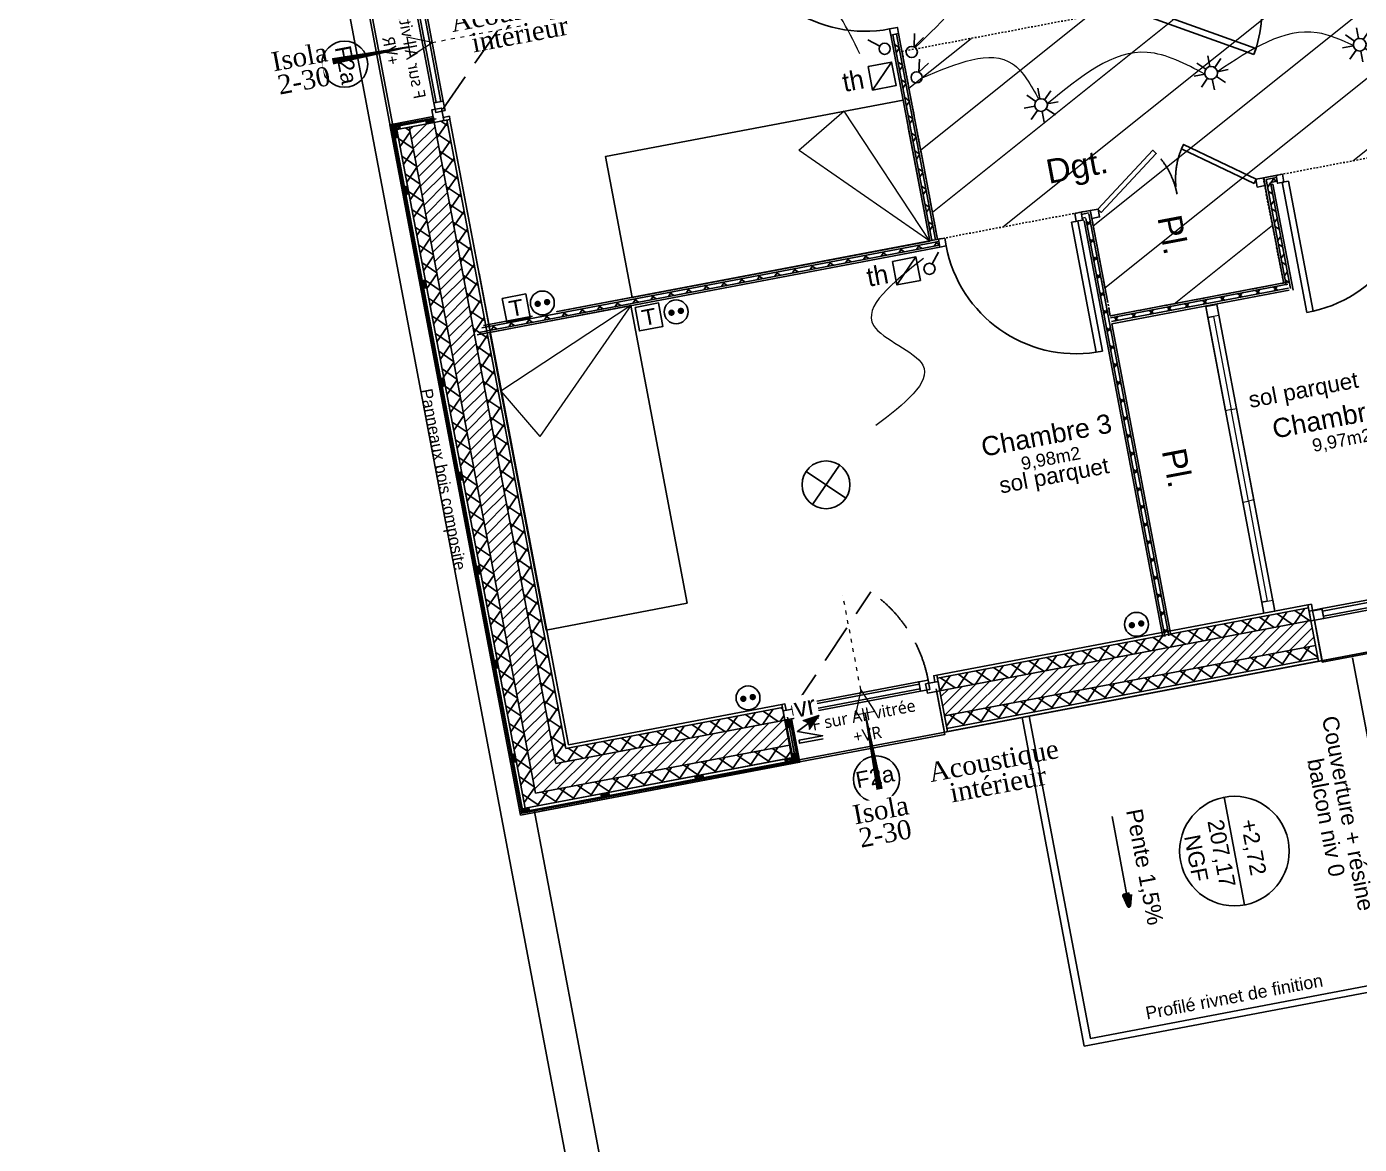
# Model space of a CAD drawing. Header units: centimetres. Extents: x 209280 to 319866, y -365283 to -277503.
# Drawn here: x 237025 to 245383, y -341517 to -334507 of the extents above; entities that cross this region are included whole.
import ezdxf

# ---------------------------------------------------------------- set-up
doc = ezdxf.new("R2010")
doc.units = ezdxf.units.CM
for name, pattern in [('ACAD_ISO03W100', [30, 12, -18]), ('Style de ligne -1', [0.41664, 0.20828, -0.20836]), ('Style de ligne -2', [0.694425, 0.48607, -0.208355])]:
    doc.linetypes.add(name, pattern=pattern)
doc.layers.get('0').update_dxf_attribs({"color": 252})
doc.layers.add('3-BAT C-Niveau 1', color=252, linetype='Continuous')
doc.layers.add('prlm-VMC', color=93, linetype='Continuous')
doc.layers.add('prlm-ELEC-CFA', color=1, linetype='Continuous', lineweight=25)
doc.layers.add('prlm-ELEC-CFO', color=1, linetype='Continuous', lineweight=25)
doc.layers.add('prlm-ZEROPLOT', color=254, linetype='Continuous', plot=False)
doc.styles.add('Arial', font='arial.ttf')
doc.styles.add('Futura Book', font='')
doc.styles.add('Geneva', font='arial.ttf')
doc.styles.add('Helvetica', font='arial.ttf')
doc.styles.add('Lucida Grande', font='')
doc.styles.add('prlm-elec-cfa', font='comic.ttf', dxfattribs={"height": 12})
doc.styles.add('prlm-elec-cfo', font='comic.ttf', dxfattribs={"height": 12})
doc.styles.add('prlm-vmc', font='pala.ttf', dxfattribs={"height": 14})
doc.styles.get("Standard").update_dxf_attribs({"font": 'isocp.shx', "height": 100})
doc.styles.get('Futura Book').set_extended_font_data('Futura Book')
doc.styles.get('Lucida Grande').set_extended_font_data('Lucida Grande')
pattern_1 = [(45, (89146.82, 134700.79), (-31.2347524, 39.0434405), [])]
pattern_2 = [(235.723595, (88960.93, 134700.79), (66.106423, -45.054865), []), (325.723595, (88960.93, 134700.79), (-45.054865, -66.106423), [])]
pattern_3 = [(45, (0, 0), (0, -1), [])]

# ---------------------------------------------------------------- blocks, each defined once
blk = doc.blocks.new('Groupe-39-1')
at = {"linetype": 'Continuous'}
for p, q in [((15445.33, -49218.09), (14978.55, -46753.3)), ((15124.66, -47411.97), (15469.87, -49234.82))]:
    blk.add_line(p, q, dxfattribs=at)
blk = doc.blocks.new('PORTE FENETRE TYPE 3')
at = {"linetype": 'Style de ligne -2', "ltscale": 50.8}
blk.add_line((5.11, 14.73), (65.94, 76.94), dxfattribs=at)
at = {"linetype": 'Continuous', "lineweight": 25, "flags": 128}
for points in [[(-2, 18), (0, 18), (0, 14)], [(97, 18), (95, 18), (95, 14)], [(0, 7.7), (0, -18), (-2, -18)], [(95, 7.7), (95, -18), (97, -18)]]:
    blk.add_lwpolyline(points, dxfattribs=at)
at = {"linetype": 'Continuous', "flags": 128}
for points in [[(-2, 14), (6, 14), (6, 8), (-2, 8)], [(4, 16), (10, 16), (10, 10), (4, 10)], [(10, 16), (85, 16), (85, 14.5), (10, 14.5)], [(10, 11.5), (85, 11.5), (85, 10), (10, 10)], [(85, 16), (91, 16), (91, 10), (85, 10)], [(89, 14), (97, 14), (97, 8), (89, 8)]]:
    blk.add_lwpolyline(points, close=True, dxfattribs=at)
blk.add_lwpolyline([(0, 9.5), (0, -19.5), (95, -19.5), (95, 9.5)], dxfattribs=at)
at = {"linetype": 'Style de ligne -2', "ltscale": 50.8}
blk.add_arc((4, 16), 87, 360, 44.53371, dxfattribs=at)
at = {"insert": (47.21, 5.79), "char_height": 7.6206, "attachment_point": 2, "line_spacing_factor": 0.978845, "style": 'Lucida Grande'}
blk.add_mtext('F sur All vitrée\\P+VR ', dxfattribs=at)
blk = doc.blocks.new('FENETRE TYPE 1')
at = {"linetype": 'Style de ligne -1', "ltscale": 50.8}
for p, q in [((48.17, 60.17), (4, 16)), ((84.68, 59.99), (128.67, 16))]:
    blk.add_line(p, q, dxfattribs=at)
at = {"linetype": 'Continuous'}
blk.add_line((0, 16), (0, 14), dxfattribs=at)
at = {"linetype": 'Continuous', "lineweight": 25, "flags": 128}
for points in [[(-2, 18), (0, 18), (0, 14)], [(192, 18), (190, 18), (190, 14)], [(0, 8), (0, -18), (-2, -18)], [(190, 7.7), (190, -18), (192, -18)]]:
    blk.add_lwpolyline(points, dxfattribs=at)
at = {"linetype": 'Continuous', "flags": 128}
for points in [[(-2, 14), (6, 14), (6, 8), (-2, 8)], [(4, 16), (10, 16), (10, 10), (4, 10)], [(10, 16), (60.46, 16), (60.46, 14.5), (10, 14.5)], [(10, 11.5), (60.46, 11.5), (60.46, 10), (10, 10)], [(60.46, 16), (66.46, 16), (66.46, 10), (60.46, 10)], [(66.46, 16), (72.46, 16), (72.46, 10), (66.46, 10)], [(72.46, 16), (123.05, 16), (123.05, 14.5), (72.46, 14.5)], [(72.46, 11.5), (123.05, 11.5), (123.05, 10), (72.46, 10)], [(122.67, 16), (128.67, 16), (128.67, 10), (122.67, 10)], [(126.67, 14), (132.67, 14), (132.67, 7.7), (126.67, 7.7)], [(132.67, 14), (184, 14), (184, 12.5), (132.67, 12.5)], [(132.67, 9.2), (184, 9.2), (184, 7.7), (132.67, 7.7)], [(184, 14), (192.25, 14), (192.25, 7.7), (184, 7.7)], [(184, 13.7), (190, 13.7), (190, 7.7), (184, 7.7)]]:
    blk.add_lwpolyline(points, close=True, dxfattribs=at)
blk.add_lwpolyline([(0, 10), (0, -19), (190, -19), (190, 10)], dxfattribs=at)
at = {"linetype": 'Style de ligne -1', "ltscale": 50.8}
for centre, radius, start, end in [((4, 16), 62.46, 360, 45), ((128.67, 16), 62.21, 136.63922, 180)]:
    blk.add_arc(centre, radius, start, end, dxfattribs=at)
at = {"insert": (50.38, 2.81), "char_height": 10.161, "attachment_point": 1, "line_spacing_factor": 0.978845, "style": 'Lucida Grande'}
blk.add_mtext('F+VR ', dxfattribs=at)
blk = doc.blocks.new('Groupe-245-1')
at = {"linetype": 'Continuous'}
h = blk.add_hatch(dxfattribs=at)
h.set_pattern_fill('BOIS 45', color=256, style=0, pattern_type=2)
h.set_pattern_definition(pattern_3)
h.paths.add_polyline_path([(15035.32, -46983.16), (15040.24, -46982.23), (15040.74, -46984.88), (15035.83, -46985.81)])
h = blk.add_hatch(dxfattribs=at)
h.set_pattern_fill('BOIS 45', color=256, style=0, pattern_type=2)
h.set_pattern_definition(pattern_3)
h.paths.add_polyline_path([(15056.64, -46979.12), (15061.56, -46978.19), (15062.06, -46980.85), (15057.15, -46981.78)])
h = blk.add_hatch(dxfattribs=at)
h.set_pattern_fill('BOIS 45', color=256, style=0, pattern_type=2)
h.set_pattern_definition(pattern_3)
h.paths.add_polyline_path([(15038.48, -46985.31), (15039.41, -46990.22), (15036.76, -46990.73), (15035.83, -46985.81)])
h = blk.add_hatch(dxfattribs=at)
h.set_pattern_fill('BOIS 45', color=256, style=0, pattern_type=2)
h.set_pattern_definition(pattern_3)
h.paths.add_polyline_path([(15045.2, -47020.78), (15046.13, -47025.69), (15043.47, -47026.19), (15042.54, -47021.28)])
h = blk.add_hatch(dxfattribs=at)
h.set_pattern_fill('BOIS 45', color=256, style=0, pattern_type=2)
h.set_pattern_definition(pattern_3)
h.paths.add_polyline_path([(15056.36, -47079.73), (15057.29, -47084.64), (15054.64, -47085.14), (15053.71, -47080.23)])
h = blk.add_hatch(dxfattribs=at)
h.set_pattern_fill('BOIS 45', color=256, style=0, pattern_type=2)
h.set_pattern_definition(pattern_3)
h.paths.add_polyline_path([(15067.99, -47141.13), (15068.92, -47146.05), (15066.27, -47146.55), (15065.34, -47141.64)])
h = blk.add_hatch(dxfattribs=at)
h.set_pattern_fill('BOIS 45', color=256, style=0, pattern_type=2)
h.set_pattern_definition(pattern_3)
h.paths.add_polyline_path([(15079.15, -47200.09), (15080.08, -47205), (15077.43, -47205.5), (15076.5, -47200.59)])
h = blk.add_hatch(dxfattribs=at)
h.set_pattern_fill('BOIS 45', color=256, style=0, pattern_type=2)
h.set_pattern_definition(pattern_3)
h.paths.add_polyline_path([(15090.32, -47259.04), (15091.25, -47263.95), (15088.59, -47264.45), (15087.66, -47259.54)])
h = blk.add_hatch(dxfattribs=at)
h.set_pattern_fill('BOIS 45', color=256, style=0, pattern_type=2)
h.set_pattern_definition(pattern_3)
h.paths.add_polyline_path([(15101.48, -47317.99), (15102.41, -47322.9), (15099.76, -47323.4), (15098.83, -47318.49)])
h = blk.add_hatch(dxfattribs=at)
h.set_pattern_fill('BOIS 45', color=256, style=0, pattern_type=2)
h.set_pattern_definition(pattern_3)
h.paths.add_polyline_path([(15285.05, -47355.13), (15285.98, -47360.04), (15283.33, -47360.55), (15282.4, -47355.63)])
h = blk.add_hatch(dxfattribs=at)
h.set_pattern_fill('BOIS 45', color=256, style=0, pattern_type=2)
h.set_pattern_definition(pattern_3)
h.paths.add_polyline_path([(15285.05, -47355.13), (15285.98, -47360.04), (15283.33, -47360.55), (15282.4, -47355.63)])
h = blk.add_hatch(dxfattribs=at)
h.set_pattern_fill('BOIS 45', color=256, style=0, pattern_type=2)
h.set_pattern_definition(pattern_3)
h.paths.add_polyline_path([(15112.65, -47376.94), (15113.58, -47381.85), (15110.92, -47382.36), (15109.99, -47377.44)])
h = blk.add_hatch(dxfattribs=at)
h.set_pattern_fill('BOIS 45', color=256, style=0, pattern_type=2)
h.set_pattern_definition(pattern_3)
h.paths.add_polyline_path([(15289.09, -47376.45), (15290.02, -47381.36), (15287.37, -47381.87), (15286.44, -47376.95)])
h = blk.add_hatch(dxfattribs=at)
h.set_pattern_fill('BOIS 45', color=256, style=0, pattern_type=2)
h.set_pattern_definition(pattern_3)
h.paths.add_polyline_path([(15289.09, -47376.45), (15290.02, -47381.36), (15287.37, -47381.87), (15286.44, -47376.95)])
h = blk.add_hatch(dxfattribs=at)
h.set_pattern_fill('BOIS 45', color=256, style=0, pattern_type=2)
h.set_pattern_definition(pattern_3)
h.paths.add_polyline_path([(15281.95, -47380.14), (15286.87, -47379.21), (15287.37, -47381.87), (15282.46, -47382.8)])
h = blk.add_hatch(dxfattribs=at)
h.set_pattern_fill('BOIS 45', color=256, style=0, pattern_type=2)
h.set_pattern_definition(pattern_3)
h.paths.add_polyline_path([(15281.95, -47380.14), (15286.87, -47379.21), (15287.37, -47381.87), (15282.46, -47382.8)])
h = blk.add_hatch(dxfattribs=at)
h.set_pattern_fill('BOIS 45', color=256, style=0, pattern_type=2)
h.set_pattern_definition(pattern_3)
h.paths.add_polyline_path([(15225.51, -47390.83), (15230.43, -47389.9), (15230.93, -47392.56), (15226.02, -47393.49)])
h = blk.add_hatch(dxfattribs=at)
h.set_pattern_fill('BOIS 45', color=256, style=0, pattern_type=2)
h.set_pattern_definition(pattern_3)
h.paths.add_polyline_path([(15225.51, -47390.83), (15230.43, -47389.9), (15230.93, -47392.56), (15226.02, -47393.49)])
h = blk.add_hatch(dxfattribs=at)
h.set_pattern_fill('BOIS 45', color=256, style=0, pattern_type=2)
h.set_pattern_definition(pattern_3)
h.paths.add_polyline_path([(15166.56, -47402), (15171.47, -47401.07), (15171.98, -47403.72), (15167.06, -47404.65)])
h = blk.add_hatch(dxfattribs=at)
h.set_pattern_fill('BOIS 45', color=256, style=0, pattern_type=2)
h.set_pattern_definition(pattern_3)
h.paths.add_polyline_path([(15166.56, -47402), (15171.47, -47401.07), (15171.98, -47403.72), (15167.06, -47404.65)])
h = blk.add_hatch(dxfattribs=at)
h.set_pattern_fill('BOIS 45', color=256, style=0, pattern_type=2)
h.set_pattern_definition(pattern_3)
h.paths.add_polyline_path([(15116.44, -47411.49), (15121.35, -47410.56), (15121.85, -47413.21), (15116.94, -47414.14)])
at = {"linetype": 'Continuous', "flags": 128}
for points in [[(15034.16, -46982.36), (15035.14, -46982.18), (15116.94, -47414.14), (15115.96, -47414.33)], [(15061.37, -46977.21), (15061.56, -46978.19), (15035.36, -46983.15), (15035.18, -46982.17)], [(15286.87, -47379.21), (15119.09, -47410.99), (15038.48, -46985.31), (15062.06, -46980.85), (15061.56, -46978.19), (15035.3, -46983.03), (15116.92, -47414.01), (15290.42, -47381.29), (15285.05, -47355.13), (15282.4, -47355.63)], [(15035.32, -46983.16), (15040.24, -46982.23), (15040.74, -46984.88), (15035.83, -46985.81)], [(15056.64, -46979.12), (15061.56, -46978.19), (15062.06, -46980.85), (15057.15, -46981.78)], [(15038.48, -46985.31), (15039.41, -46990.22), (15036.76, -46990.73), (15035.83, -46985.81)], [(15045.2, -47020.78), (15046.13, -47025.69), (15043.47, -47026.19), (15042.54, -47021.28)], [(15056.36, -47079.73), (15057.29, -47084.64), (15054.64, -47085.14), (15053.71, -47080.23)], [(15067.99, -47141.13), (15068.92, -47146.05), (15066.27, -47146.55), (15065.34, -47141.64)], [(15079.15, -47200.09), (15080.08, -47205), (15077.43, -47205.5), (15076.5, -47200.59)], [(15090.32, -47259.04), (15091.25, -47263.95), (15088.59, -47264.45), (15087.66, -47259.54)], [(15101.48, -47317.99), (15102.41, -47322.9), (15099.76, -47323.4), (15098.83, -47318.49)], [(15285.05, -47355.13), (15285.98, -47360.04), (15283.33, -47360.55), (15282.4, -47355.63)], [(15285.05, -47355.13), (15285.98, -47360.04), (15283.33, -47360.55), (15282.4, -47355.63)], [(15285.05, -47355.13), (15286.04, -47354.94), (15291, -47381.18), (15290.02, -47381.36)], [(15285.05, -47355.13), (15286.04, -47354.94), (15291, -47381.18), (15290.02, -47381.36)], [(15112.65, -47376.94), (15113.58, -47381.85), (15110.92, -47382.36), (15109.99, -47377.44)], [(15289.09, -47376.45), (15290.02, -47381.36), (15287.37, -47381.87), (15286.44, -47376.95)], [(15289.09, -47376.45), (15290.02, -47381.36), (15287.37, -47381.87), (15286.44, -47376.95)], [(15291, -47381.18), (15291.19, -47382.16), (15116.15, -47415.31), (15115.96, -47414.33)], [(15291, -47381.18), (15291.19, -47382.16), (15130.21, -47412.65), (15130.02, -47411.66)], [(15281.95, -47380.14), (15286.87, -47379.21), (15287.37, -47381.87), (15282.46, -47382.8)], [(15281.95, -47380.14), (15286.87, -47379.21), (15287.37, -47381.87), (15282.46, -47382.8)], [(15225.51, -47390.83), (15230.43, -47389.9), (15230.93, -47392.56), (15226.02, -47393.49)], [(15225.51, -47390.83), (15230.43, -47389.9), (15230.93, -47392.56), (15226.02, -47393.49)], [(15166.56, -47402), (15171.47, -47401.07), (15171.98, -47403.72), (15167.06, -47404.65)], [(15166.56, -47402), (15171.47, -47401.07), (15171.98, -47403.72), (15167.06, -47404.65)], [(15116.44, -47411.49), (15121.35, -47410.56), (15121.85, -47413.21), (15116.94, -47414.14)]]:
    blk.add_lwpolyline(points, close=True, dxfattribs=at)
blk = doc.blocks.new('Groupe-263-1')
at = {"linetype": 'Continuous'}
blk.add_line((15487.14, -47416.2), (15497.74, -47472.2), dxfattribs=at)
at = {"linetype": 'Continuous', "lineweight": 100, "flags": 128}
blk.add_lwpolyline([(15498.38, -47464.98), (15497.74, -47472.2), (15494.68, -47465.63)], close=True, dxfattribs=at)
at = {"insert": (15512.79, -47446.8), "char_height": 10.217, "attachment_point": 2, "rotation": 280.72359, "line_spacing_factor": 0.834288, "style": 'Helvetica'}
blk.add_mtext('Pente 1,5%', dxfattribs=at)
blk = doc.blocks.new('Groupe-264-1')
at = {"linetype": 'Continuous'}
blk.add_line((15570.3, -47471.65), (15557.51, -47404.11), dxfattribs=at)
blk.add_circle((15563.9, -47437.88), 34.37, dxfattribs=at)
at = {"insert": (15560.79, -47438.36), "char_height": 10.069, "width": 91.6838, "attachment_point": 2, "rotation": 280.72359, "line_spacing_factor": 0.962448, "style": 'Arial'}
blk.add_mtext('207,17\\PNGF', dxfattribs=at)
at = {"insert": (15577.53, -47417.02), "char_height": 10.069, "attachment_point": 1, "rotation": 280.72359, "line_spacing_factor": 0.962448, "style": 'Arial'}
blk.add_mtext('+2,72', dxfattribs=at)
blk = doc.blocks.new('Groupe-290-1')
at = {"linetype": 'Continuous'}
blk.add_circle((15339.37, -47392.64), 14.45, dxfattribs=at)
at = {"insert": (15325.55, -47388.53), "char_height": 10.087, "attachment_point": 1, "rotation": 10.72359, "line_spacing_factor": 0.834288, "style": 'Helvetica'}
blk.add_mtext('F2a', dxfattribs=at)
blk = doc.blocks.new('Groupe-291-1')
at = {"linetype": 'Continuous'}
blk.add_circle((15005.81, -46944.37), 14.45, dxfattribs=at)
at = {"insert": (15009.51, -46931.96), "char_height": 10.087, "attachment_point": 1, "rotation": 280.72359, "line_spacing_factor": 0.834288, "style": 'Helvetica'}
blk.add_mtext('F2a', dxfattribs=at)
blk = doc.blocks.new('xi.EA')
at = {"layer": 'prlm-VMC', "color": 0, "linetype": 'ByBlock', "lineweight": 5, "flags": 128}
blk.add_lwpolyline([(-6.17, -15), (6.17, -15), (0, 0)], close=True, dxfattribs=at)
at = {"layer": 'prlm-VMC', "color": 0, "linetype": 'ByBlock', "lineweight": -2, "flags": 128}
blk.add_lwpolyline([(0, -15, 1, 4, 0), (0, -63.63, 1, 1, 0)], format="xyseb", dxfattribs=at)
at = {"layer": 'prlm-VMC', "color": 0, "linetype": 'ByBlock', "lineweight": 5}
blk.add_solid([(0, 0), (6.17, -15), (-6.17, -15), (0, 0)], dxfattribs=at)
at = {"layer": 'prlm-ZEROPLOT', "color": 250, "linetype": 'ACAD_ISO03W100', "lineweight": 0, "ltscale": 0.2}
blk.add_lwpolyline([(0, 0), (0, 60)], dxfattribs=at)
blk = doc.blocks.new('xi.VV')
at = {"layer": 'prlm-ELEC-CFO', "color": 0}
blk.add_lwpolyline([(6.95, 3.42), (0.01, -1.13), (1.91, 6.95)], dxfattribs=at)
blk.add_circle((-2, -4), 3.5, dxfattribs=at)
blk = doc.blocks.new('xi.SPOT')
at = {"color": 0, "lineweight": 5}
blk.add_wipeout([(-4, 0), (-2.83, -2.83), (0, -4), (2.83, -2.83), (4, 0), (2.83, 2.83), (0, 4), (-2.83, 2.83)], dxfattribs=at).dxf.layer = 'prlm-ELEC-CFO'
at = {"layer": 'prlm-ELEC-CFO', "color": 0, "linetype": 'ByBlock', "lineweight": -2, "flags": 128}
for points in [[(0, 10.88), (0, 4)], [(-10.88, 0), (-4, 0)], [(-7.69, 7.69), (-2.83, 2.83)], [(7.69, 7.69), (2.83, 2.83)], [(4, 0), (10.88, 0)], [(-2.83, -2.83), (-7.69, -7.69)], [(0, -4), (0, -10.88)], [(2.83, -2.83), (7.69, -7.69)]]:
    blk.add_lwpolyline(points, dxfattribs=at)
at = {"layer": 'prlm-ELEC-CFO', "color": 0, "linetype": 'ByBlock', "lineweight": -2}
blk.add_circle((0, 0), 4, dxfattribs=at)
blk = doc.blocks.new('xi.TEL')
at = {"layer": 'prlm-ELEC-CFA', "color": 0, "linetype": 'ByBlock', "lineweight": -2, "flags": 128}
blk.add_lwpolyline([(-7.5, 7.5), (7.5, 7.5), (7.5, -7.5), (-7.5, -7.5)], close=True, dxfattribs=at)
at = {"layer": 'prlm-ELEC-CFA', "color": 0, "linetype": 'ByBlock', "insert": (0, 0), "char_height": 10, "width": 11.36, "attachment_point": 5}
blk.add_mtext('{\\fVerdana|b0|i0|c0|p34;T}', dxfattribs=at)
blk = doc.blocks.new('xi.PC')
at = {"color": 0, "lineweight": 5}
blk.add_wipeout([(-7.5, -7.5), (7.5, -7.5), (7.5, 7.5), (-7.5, 7.5)], dxfattribs=at).dxf.layer = 'prlm-ELEC-CFO'
at = {"layer": 'prlm-ELEC-CFO', "color": 0, "linetype": 'ByBlock', "lineweight": 5, "const_width": 2}
for points in [[(-4, 0, 1), (-2, 0, 1)], [(2, 0, 1), (4, 0, 1)]]:
    blk.add_lwpolyline(points, format="xyb", close=True, dxfattribs=at)
at = {"layer": 'prlm-ELEC-CFO', "color": 0, "linetype": 'ByBlock', "lineweight": -2}
blk.add_circle((0, 0), 7.5, dxfattribs=at)
blk = doc.blocks.new('xi.VR')
at = {"layer": 'prlm-ELEC-CFO', "lineweight": 5}
blk.add_hatch(color=0, dxfattribs=at).paths.add_polyline_path([(-3, 6), (-0.1, 3.7), (0, 0), (7.5, 7.5)])
at = {"layer": 'prlm-ELEC-CFO', "color": 0}
for points in [[(0.95, 4.23), (-7.5, 0), (7.5, -5.5), (-7.5, -5.5), (-7.5, -7.5), (7.5, -7.5)], [(-3, 6), (7.5, 7.5), (0, 0)]]:
    blk.add_lwpolyline(points, dxfattribs=at)
blk = doc.blocks.new('xi.SA')
at = {"layer": 'prlm-ELEC-CFO', "color": 0}
blk.add_lwpolyline([(0.2, -1.28), (5.5, 5.28)], dxfattribs=at)
blk.add_circle((-2, -4), 3.5, dxfattribs=at)
blk = doc.blocks.new('xi.PTCE')
at = {"layer": 'prlm-ELEC-CFO', "color": 0}
for points in [[(-10.61, 10.61), (10.61, -10.61)], [(10.61, 10.61), (-10.61, -10.61)]]:
    blk.add_lwpolyline(points, dxfattribs=at)
at = {"layer": 'prlm-ELEC-CFO', "color": 0, "linetype": 'ByBlock'}
blk.add_circle((0, 0), 15, dxfattribs=at)
blk = doc.blocks.new('Groupe-155-1')
at = {"linetype": 'Continuous', "flags": 128}
blk.add_lwpolyline([(15582.38, -47288.61), (15545.97, -47096.34), (15552.84, -47095.03), (15589.26, -47287.31)], close=True, dxfattribs=at)
at = {"linetype": 'Continuous', "lineweight": 18, "flags": 128}
for points in [[(15547.27, -47103.21), (15545.97, -47096.34), (15552.84, -47095.03), (15554.15, -47101.91)], [(15558.34, -47161.66), (15547.27, -47103.21), (15550.71, -47102.56), (15561.78, -47161.01)], [(15572.63, -47218.32), (15561.78, -47161.01), (15565.22, -47160.36), (15576.07, -47217.67)], [(15581.08, -47281.77), (15569.19, -47218.97), (15572.63, -47218.32), (15584.52, -47281.12)], [(15582.39, -47288.64), (15581.08, -47281.77), (15587.96, -47280.46), (15589.26, -47287.34)]]:
    blk.add_lwpolyline(points, close=True, dxfattribs=at)
blk = doc.blocks.new('Groupe-169-1')
at = {"linetype": 'Continuous', "lineweight": 18}
for p, q in [((15319.21, -46973.9), (15356.14, -46966.93)), ((15319.21, -46973.9), (15290.74, -46998.44)), ((15372.82, -47055.36), (15319.21, -46973.9)), ((15372.82, -47055.36), (15290.79, -46998.39))]:
    blk.add_line(p, q, dxfattribs=at)
at = {"linetype": 'Continuous', "flags": 128}
blk.add_lwpolyline([(15186.14, -47090.71), (15169.39, -47002.29), (15356.07, -46966.93), (15372.82, -47055.36)], close=True, dxfattribs=at)
blk = doc.blocks.new('Groupe-170-1')
at = {"linetype": 'Continuous', "flags": 128}
for points in [[(15478.23, -47035.26), (15512.66, -46998.37), (15514.84, -47000.4), (15480.4, -47037.29)], [(15576.22, -47019.14), (15530.68, -46997.4), (15531.96, -46994.72), (15577.5, -47016.46)], [(15577.32, -47016.5), (15582.23, -47015.57), (15583.16, -47020.48), (15578.25, -47021.41)], [(15473.5, -47036.15), (15478.41, -47035.22), (15479.34, -47040.14), (15474.43, -47041.07)]]:
    blk.add_lwpolyline(points, close=True, dxfattribs=at)
at = {"linetype": 'Style de ligne -2', "ltscale": 50.8}
for centre, start, end in [((15478.23, -47035.26), 10.72359, 43.90053), ((15577.5, -47016.46), 157.54666, 190.72359)]:
    blk.add_arc(centre, 50.54, start, end, dxfattribs=at)
blk = doc.blocks.new('Groupe-171-1')
at = {"linetype": 'Continuous', "lineweight": 18}
for p, q in [((15185.24, -47095.8), (15103.78, -47149.41)), ((15185.24, -47095.8), (15128.27, -47177.84)), ((15103.78, -47149.41), (15096.8, -47112.48)), ((15103.78, -47149.41), (15128.31, -47177.88))]:
    blk.add_line(p, q, dxfattribs=at)
at = {"linetype": 'Continuous', "flags": 128}
blk.add_lwpolyline([(15220.59, -47282.48), (15132.16, -47299.23), (15096.81, -47112.55), (15185.24, -47095.8)], close=True, dxfattribs=at)

msp = doc.modelspace()

# ---------------------------------------------------------------- hatches: boundary and pattern name
at = {"linetype": 'Continuous'}
h = msp.add_hatch(dxfattribs=at)
h.set_pattern_fill('02_ISOLANT', color=256, scale=10, angle=100.7235947, style=0, pattern_type=2)
h.set_pattern_definition([(145.723595, (88960.93, 134700.79), (-45.054865, -66.106423), []), (235.723595, (88960.93, 134700.79), (-66.106423, 45.054865), [])])
h.paths.add_polyline_path([(242701.637, -335849.05), (242725.218, -335844.584), (242480.751, -334553.692), (242457.17, -334558.158)])
h = msp.add_hatch(dxfattribs=at)
h.set_pattern_fill('02_ISOLANT', color=256, scale=10, angle=10.7235947, style=0, pattern_type=2)
h.set_pattern_definition([(55.723595, (88960.93, 134700.79), (-66.106423, 45.054865), []), (145.723595, (88960.93, 134700.79), (45.054865, 66.106423), [])])
h.paths.add_polyline_path([(244798.406, -335465.214), (244826.453, -335484.329), (244867.99, -335476.463), (244863.525, -335452.882)])
h = msp.add_hatch(dxfattribs=at)
h.set_pattern_fill('02_ISOLANT', color=256, scale=10, angle=100.7235947, style=0, pattern_type=2)
h.set_pattern_definition([(145.723595, (88960.93, 134700.79), (-45.054865, -66.106423), []), (235.723595, (88960.93, 134700.79), (-66.106423, 45.054865), [])])
h.paths.add_polyline_path([(244924.216, -336129.543), (244952.262, -336148.658), (244826.453, -335484.329), (244798.406, -335465.214)])
h = msp.add_hatch(dxfattribs=at)
h.set_pattern_fill('02_ISOLANT', color=256, scale=10, angle=10.7235947, style=0, pattern_type=2)
h.set_pattern_definition([(55.723595, (88960.93, 134700.79), (-66.106423, 45.054865), []), (145.723595, (88960.93, 134700.79), (45.054865, 66.106423), [])])
h.paths.add_polyline_path([(243640.388, -335684.502), (243644.854, -335708.082), (243666.475, -335703.988), (243685.59, -335675.941)])
h = msp.add_hatch(dxfattribs=at)
h.set_pattern_fill('02_ISOLANT', color=256, scale=10, angle=100.7235947, style=0, pattern_type=2)
h.set_pattern_definition([(145.723595, (88960.93, 134700.79), (-45.054865, -66.106423), []), (235.723595, (88960.93, 134700.79), (-66.106423, 45.054865), [])])
h.paths.add_polyline_path([(244164.096, -338331.555), (244187.676, -338327.09), (243686.75, -335681.985), (243667.635, -335710.031)])
h = msp.add_hatch(dxfattribs=at)
h.set_pattern_fill('02_ISOLANT', color=256, scale=10, angle=10.7235947, style=0, pattern_type=2)
h.set_pattern_definition([(55.723595, (88960.93, 134700.79), (-66.106423, 45.054865), []), (145.723595, (88960.93, 134700.79), (45.054865, 66.106423), [])])
h.paths.add_polyline_path([(239880.253, -336396.59), (239861.138, -336424.637), (242750.746, -335877.407), (242746.28, -335853.826)])
h = msp.add_hatch(dxfattribs=at)
h.set_pattern_fill('02_ISOLANT', color=256, scale=10, angle=10.7235947, style=0, pattern_type=2)
h.set_pattern_definition([(55.723595, (88960.93, 134700.79), (-66.106423, 45.054865), []), (145.723595, (88960.93, 134700.79), (45.054865, 66.106423), [])])
h.paths.add_polyline_path([(243823.45, -336333.953), (243827.916, -336357.534), (244939.731, -336146.98), (244935.266, -336123.399)])
at = {"layer": '3-BAT C-Niveau 1', "linetype": 'Continuous', "lineweight": 18}
h = msp.add_hatch(dxfattribs=at)
h.set_pattern_fill('BA 13', color=9, scale=10, style=0, pattern_type=2)
h.set_pattern_definition([(218.65981, (88960.93, 134700.8), (-199.24783, 287.75041), [])])
h.paths.add_polyline_path([(246408.426, -331503.471), (246520.896, -332097.359), (246562.361, -332316.316), (247230.085, -332189.863), (247230.07, -332189.785), (249696.52, -331722.657), (249967.919, -333155.76), (247513.039, -333620.873), (247493.323, -333516.781), (246259.599, -333750.42), (246287.513, -333897.8), (245732.232, -334002.959), (245741.653, -334052.522), (247481.412, -333722.59), (247704.693, -334901.614), (244779.661, -335455.533), (244908.283, -336115.278), (243821.031, -336321.18), (243695.772, -335659.761), (242737.804, -335841.18), (242514.7, -334663.095), (243942.955, -334392.615), (243933.668, -334343.567), (243894.394, -334351.007), (243602.567, -332810.333), (244486.359, -332640.133), (244778.648, -334183.547), (244828.817, -334174.046), (244395.268, -331884.72)])
at = {"layer": '3-BAT C-Niveau 1', "linetype": 'Continuous'}
h = msp.add_hatch(dxfattribs=at)
h.set_pattern_fill('02_ISOLANT', color=256, scale=10, angle=100.7236034, style=0, pattern_type=2)
h.set_pattern_definition([(145.723603, (88960.93, 134700.79), (-45.054855, -66.10643), []), (235.723603, (88960.93, 134700.79), (-66.10643, 45.054855), [])])
h.paths.add_polyline_path([(240343.008, -339128.61), (240406.725, -339035.122), (239660.129, -335092.777), (239581.526, -335107.663)])
h = msp.add_hatch(dxfattribs=at)
h.set_pattern_fill('02_ISOLANT', color=256, scale=10, angle=100.7236034, style=0, pattern_type=2)
h.set_pattern_definition([(145.723603, (88960.93, 134700.79), (-45.054855, -66.10643), []), (235.723603, (88960.93, 134700.79), (-66.10643, 45.054855), [])])
h.paths.add_polyline_path([(240151.857, -339409.076), (240215.574, -339315.588), (239424.321, -335137.434), (239345.718, -335152.32)])
h = msp.add_hatch(dxfattribs=at)
h.set_pattern_fill('MURS MACONNERIE-2', color=256, scale=10, style=0, pattern_type=2)
h.set_pattern_definition(pattern_1)
h.paths.add_polyline_path([(240215.574, -339315.588), (240343.008, -339128.61), (239581.526, -335107.663), (239424.321, -335137.434)])
h = msp.add_hatch(dxfattribs=at)
h.set_pattern_fill('02_ISOLANT', color=256, scale=10, angle=-169.2764053, style=0, pattern_type=2)
h.set_pattern_definition(pattern_2)
h.paths.add_polyline_path([(245078.756, -338231.761), (245063.871, -338153.159), (242737.495, -338593.724), (242752.381, -338672.327)])
h = msp.add_hatch(dxfattribs=at)
h.set_pattern_fill('MURS MACONNERIE-2', color=256, scale=10, style=0, pattern_type=2)
h.set_pattern_definition(pattern_1)
h.paths.add_polyline_path([(245108.528, -338388.967), (245078.756, -338231.761), (242752.381, -338672.327), (242782.152, -338829.533)])
h = msp.add_hatch(dxfattribs=at)
h.set_pattern_fill('02_ISOLANT', color=256, scale=10, angle=-169.2764053, style=0, pattern_type=2)
h.set_pattern_definition(pattern_2)
h.paths.add_polyline_path([(245123.414, -338467.57), (245108.528, -338388.967), (242782.152, -338829.533), (242797.038, -338908.136)])
h = msp.add_hatch(dxfattribs=at)
h.set_pattern_fill('MURS MACONNERIE-2', color=256, scale=10, style=0, pattern_type=2)
h.set_pattern_definition(pattern_1)
h.paths.add_polyline_path([(241809.441, -339013.743), (241779.67, -338856.538), (240343.008, -339128.61), (240215.574, -339315.588)])
h = msp.add_hatch(dxfattribs=at)
h.set_pattern_fill('02_ISOLANT', color=256, scale=10, angle=-169.2764053, style=0, pattern_type=2)
h.set_pattern_definition([(235.723595, (88960.93, 134700.79), (66.106423, -45.054865), []), (325.723595, (88960.93, 134700.79), (-45.054865, -66.106423), [])])
h.paths.add_polyline_path([(241779.67, -338856.538), (241764.784, -338777.935), (240406.725, -339035.122), (240343.008, -339128.61)])
h = msp.add_hatch(dxfattribs=at)
h.set_pattern_fill('02_ISOLANT', color=256, scale=10, angle=-169.2764053, style=0, pattern_type=2)
h.set_pattern_definition([(235.723595, (88960.93, 134700.79), (66.106423, -45.054865), []), (325.723595, (88960.93, 134700.79), (-45.054865, -66.106423), [])])
h.paths.add_polyline_path([(241824.327, -339092.346), (241809.441, -339013.743), (240215.574, -339315.588), (240151.857, -339409.076)])

# ---------------------------------------------------------------- linework, layer by layer
at = {"linetype": 'Continuous', "lineweight": 25}
for p, q in [((242493.524, -334551.273), (242444.397, -334560.577)), ((242544.789, -335090.688), (242444.397, -334560.577)), ((242625.075, -335245.923), (242493.524, -334551.273)), ((242688.864, -335851.469), (242554.092, -335139.815)), ((242625.113, -335246.121), (242634.379, -335295.05)), ((242737.991, -335842.165), (242634.417, -335295.248)), ((244783.214, -335454.86), (244861.106, -335440.109)), ((244909.024, -336119.189), (244783.214, -335454.86)), ((244841.645, -335494.683), (244817.934, -335499.174)), ((244967.454, -336159.012), (244841.645, -335494.683)), ((244870.409, -335489.236), (244861.106, -335440.109)), ((244867.061, -335489.87), (244870.409, -335489.236)), ((243637.969, -335671.729), (243695.944, -335660.75)), ((243647.273, -335720.855), (243637.969, -335671.729)), ((243803.165, -336226.839), (243697.105, -335666.793)), ((243647.273, -335720.855), (243656.121, -335719.18)), ((244151.323, -338333.974), (243657.281, -335725.223)), ((242688.273, -335851.581), (242688.864, -335851.469)), ((242737.991, -335842.165), (242743.861, -335841.053)), ((242753.165, -335890.18), (242743.861, -335841.053)), ((239850.784, -336439.829), (242753.165, -335890.18)), ((239890.607, -336381.398), (242629.896, -335862.636)), ((242679.023, -335853.332), (242639.146, -335860.884)), ((243821.031, -336321.18), (244932.847, -336110.626)), ((243830.335, -336370.307), (244942.15, -336159.753)), ((243821.031, -336321.18), (243812.469, -336275.965)), ((244200.449, -338324.671), (243830.335, -336370.307))]:
    msp.add_line(p, q, dxfattribs=at)
at = {"linetype": 'Continuous'}
for p, q in [((242688.864, -335851.469), (242444.397, -334560.577)), ((242701.637, -335849.05), (242457.17, -334558.158)), ((242701.637, -335849.05), (242457.17, -334558.158)), ((242725.218, -335844.584), (242480.751, -334553.692)), ((242725.218, -335844.584), (242480.751, -334553.692)), ((244721.178, -334681.492), (244734.641, -334643.826)), ((244783.214, -335454.86), (244861.106, -335440.109)), ((244909.024, -336119.189), (244783.214, -335454.86)), ((244798.406, -335465.214), (244863.525, -335452.882)), ((244798.406, -335465.214), (244863.525, -335452.882)), ((244924.216, -336129.543), (244798.406, -335465.214)), ((244924.216, -336129.543), (244798.406, -335465.214)), ((244826.453, -335484.329), (244867.99, -335476.463)), ((244826.453, -335484.329), (244867.99, -335476.463)), ((244952.262, -336148.658), (244826.453, -335484.329)), ((244952.262, -336148.658), (244826.453, -335484.329)), ((243637.967, -335671.718), (243598.666, -335679.16)), ((243598.666, -335679.16), (243607.971, -335728.298)), ((243647.273, -335720.855), (243637.967, -335671.718)), ((243637.969, -335671.729), (243695.944, -335660.75)), ((243640.388, -335684.502), (243685.59, -335675.941)), ((243640.388, -335684.502), (243685.59, -335675.941)), ((244187.676, -338327.09), (243686.75, -335681.985)), ((244187.676, -338327.09), (243686.75, -335681.985)), ((243617.802, -335726.437), (243578.5, -335733.88)), ((243578.5, -335733.88), (243732.939, -336549.385)), ((243607.971, -335728.298), (243647.273, -335720.855)), ((243772.241, -336541.942), (243617.802, -335726.437)), ((243644.854, -335708.082), (243666.475, -335703.988)), ((243644.854, -335708.082), (243666.475, -335703.988)), ((244151.323, -338333.974), (243657.281, -335725.223)), ((244164.096, -338331.555), (243667.635, -335710.031)), ((244164.096, -338331.555), (243667.635, -335710.031)), ((239890.607, -336381.398), (242743.861, -335841.053)), ((242783.161, -335833.599), (242743.859, -335841.042)), ((242743.859, -335841.042), (242753.165, -335890.18)), ((242792.466, -335882.737), (242783.161, -335833.599)), ((239861.138, -336424.637), (242750.746, -335877.407)), ((239861.138, -336424.637), (242750.746, -335877.407)), ((239880.253, -336396.59), (242746.28, -335853.826)), ((239880.253, -336396.59), (242746.28, -335853.826)), ((242753.165, -335890.18), (242792.466, -335882.737)), ((243821.031, -336321.18), (244932.847, -336110.626)), ((243823.45, -336333.953), (244935.266, -336123.399)), ((243823.45, -336333.953), (244935.266, -336123.399)), ((243827.916, -336357.534), (244939.731, -336146.98)), ((243827.916, -336357.534), (244939.731, -336146.98)), ((243732.939, -336549.385), (243772.241, -336541.942))]:
    msp.add_line(p, q, dxfattribs=at)
at = {"linetype": 'Continuous', "flags": 128}
for points in [[(242444.397, -334560.577), (242436.954, -334521.275), (242486.092, -334511.97), (242493.535, -334551.271)], [(244909.711, -335481.793), (244870.409, -335489.236), (244861.104, -335440.098), (244900.405, -335432.655)], [(244939.182, -335476.212), (245093.621, -336291.717), (245054.32, -336299.16), (244899.88, -335483.655)]]:
    msp.add_lwpolyline(points, close=True, dxfattribs=at)
at = {"linetype": 'Continuous'}
for centre, start, end in [((242282.515, -333705.77), 192.7932863, 280.7235947), ((243942.973, -334392.706), 339.6404722, 10.7235947), ((244909.711, -335481.793), 282.7932863, 10.7235947), ((243607.971, -335728.298), 190.7235947, 278.6539032)]:
    msp.add_arc(centre, 830.542, start, end, dxfattribs=at)
at = {"layer": '3-BAT C-Niveau 1', "linetype": 'Style de ligne -1', "ltscale": 50.8}
for p, q in [((242514.7, -334663.095), (243942.955, -334392.615)), ((242737.804, -335841.18), (242514.7, -334663.095)), ((247704.693, -334901.614), (244779.661, -335455.533)), ((244779.661, -335455.533), (244908.283, -336115.278)), ((243695.772, -335659.761), (242737.804, -335841.18)), ((243821.031, -336321.18), (243695.772, -335659.761)), ((244908.283, -336115.278), (243821.031, -336321.18))]:
    msp.add_line(p, q, dxfattribs=at)
at = {"layer": '3-BAT C-Niveau 1', "linetype": 'Continuous', "lineweight": 25}
for p, q in [((239679.78, -335089.055), (239326.067, -335156.041)), ((239853.246, -336005.029), (239679.78, -335089.055)), ((240135.927, -339432.448), (239326.067, -335156.041)), ((240215.574, -339315.588), (239424.321, -335137.434)), ((240343.008, -339128.61), (239581.526, -335107.663)), ((240422.655, -339011.75), (239862.549, -336054.155)), ((245060.149, -338133.508), (242733.774, -338574.073)), ((245060.149, -338133.508), (245127.135, -338487.221)), ((245078.756, -338231.761), (242752.381, -338672.327)), ((245108.528, -338388.967), (242782.152, -338829.533)), ((245127.135, -338487.221), (242800.759, -338927.786)), ((242733.774, -338574.073), (242800.759, -338927.786)), ((241761.063, -338758.284), (240422.655, -339011.75)), ((241761.063, -338758.284), (241828.048, -339111.997)), ((241779.67, -338856.538), (240343.008, -339128.61)), ((241809.441, -339013.743), (240215.574, -339315.588)), ((241828.048, -339111.997), (240135.927, -339432.448))]:
    msp.add_line(p, q, dxfattribs=at)
at = {"layer": '3-BAT C-Niveau 1', "linetype": 'Continuous'}
for p, q in [((240406.725, -339035.122), (239660.129, -335092.777)), ((240422.655, -339011.75), (239679.78, -335089.055)), ((240135.927, -339432.448), (239326.067, -335156.041)), ((240151.857, -339409.076), (239345.718, -335152.32)), ((240215.574, -339315.588), (239424.321, -335137.434)), ((245060.149, -338133.508), (242733.774, -338574.073)), ((245063.871, -338153.159), (242737.495, -338593.724)), ((245108.528, -338388.967), (242782.152, -338829.533)), ((245123.414, -338467.57), (242797.038, -338908.136)), ((245127.135, -338487.221), (242800.759, -338927.786)), ((241761.063, -338758.284), (240422.655, -339011.75)), ((241764.784, -338777.935), (240406.725, -339035.122)), ((241809.441, -339013.743), (240215.574, -339315.588)), ((241824.327, -339092.346), (240151.857, -339409.076)), ((241828.048, -339111.997), (240135.927, -339432.448))]:
    msp.add_line(p, q, dxfattribs=at)
at = {"layer": '3-BAT C-Niveau 1', "linetype": 'Continuous', "flags": 128}
msp.add_lwpolyline([(246608.668, -338206.65), (246998.968, -340267.602), (243658.343, -340900.244), (243268.043, -338839.293)], close=True, dxfattribs=at)
msp.add_lwpolyline([(245340.821, -338466.561), (245720.097, -340469.3), (243696.072, -340852.607), (243313.175, -338830.746)], dxfattribs=at)
at = {"layer": 'prlm-ELEC-CFO', "lineweight": 13}
for points in [[(242597.441, -334638.173), (243011.31, -334095.685), (242923.855, -333345.324)], [(242250.879, -334677.406), (241981.267, -334275.946), (241006.586, -334349.137)], [(245346.776, -334625.181), (245118.939, -334545.95), (244493.111, -334789.833)], [(242641.291, -334829.175), (243208.344, -334740.701), (243371.632, -334962.37)], [(244414.508, -334804.718), (244053.04, -334668.933), (243426.273, -334991.869)], [(242648.997, -335962.365), (242337.103, -336381.98), (242645.628, -336630.584), (242351.119, -337008.896)]]:
    msp.add_spline(points, degree=3, dxfattribs=at)

# ---------------------------------------------------------------- block references
at = {"xscale": 10, "yscale": 10, "zscale": 10}
for name in ['Groupe-169-1', 'Groupe-170-1', 'Groupe-171-1', 'Groupe-155-1']:
    msp.add_blockref(name, (88960.928, 134700.79), dxfattribs=at)
at = {"layer": '3-BAT C-Niveau 1', "xscale": 10, "yscale": 10, "zscale": 10}
for name in ['Groupe-39-1', 'Groupe-291-1', 'Groupe-245-1', 'Groupe-290-1', 'Groupe-264-1', 'Groupe-263-1']:
    msp.add_blockref(name, (88960.928, 134700.79), dxfattribs=at)
at = {"layer": '3-BAT C-Niveau 1', "yscale": 10, "zscale": 10}
for name, p, xscale, rotation in [('PORTE FENETRE TYPE 3', (239499.202, -335102.898), -10, 280.7236033805157), ('FENETRE TYPE 1', (246982.568, -337952.642), -10, 10.72359474388556), ('PORTE FENETRE TYPE 3', (241814.206, -338931.419), 10, 10.7235947438856)]:
    msp.add_blockref(name, p, dxfattribs=dict(at, xscale=xscale, rotation=rotation))
at = {"layer": 'prlm-ELEC-CFA', "xscale": 10, "yscale": 10, "zscale": 10, "rotation": 10.72360141139323}
for p in [(240095.459, -336271.36), (240928.134, -336327.886)]:
    msp.add_blockref('xi.TEL', p, dxfattribs=at)
at = {"layer": 'prlm-ELEC-CFO', "xscale": 10, "yscale": 10, "zscale": 10, "rotation": 10.72360141139323}
for name, p in [('xi.VV', (242588.42, -334622.977)), ('xi.VV', (242618.669, -334782.704)), ('xi.SA', (242699.484, -335983.134)), ('xi.PTCE', (242038.251, -337380.75))]:
    msp.add_blockref(name, p, dxfattribs=at)

# ---------------------------------------------------------------- texts
at = {"attachment_point": 2, "line_spacing_factor": 0.834288, "style": 'Helvetica'}
for s, insert, char_height, rotation in [('Dgt.', (243597.631, -335308.874), 151.3086, 10.7235947), ('Pl.\\P', (244287.576, -335797.809), 151.3086, 280.7235947), ('sol parquet', (245022.741, -336735.027), 100.8724, 10.7235947), ('Chambre 2\\P{\\H0.6752x;9,97m2}\\P', (245235.069, -336896.327), 120, 10.7235947), ('Chambre 3\\P{\\H0.6752x;9,98m2}\\P', (243409.213, -337010.177), 120, 10.7235947), ('Pl.\\P', (244315.055, -337260.316), 151.3086, 280.7235947), ('sol parquet', (243458.758, -337271.8), 100.8724, 10.7235947)]:
    msp.add_mtext(s, dxfattribs=dict(at, insert=insert, char_height=char_height, rotation=rotation))
at = {"layer": '3-BAT C-Niveau 1', "insert": (239567.958, -336771.761), "char_height": 75.51649, "attachment_point": 1, "rotation": 280.7235947, "line_spacing_factor": 0.962448, "style": 'Futura Book'}
msp.add_mtext('Panneaux bois composite', dxfattribs=at)
at = {"layer": '3-BAT C-Niveau 1', "attachment_point": 2}
for s, insert, char_height, width, rotation, line_spacing_factor, style in [('Couverture + résine balcon niv 0', (245362.992, -339431.643), 100.8724, 1301.96466, 280.7235947, 0.834288, 'Helvetica'), ('Profilé rivnet de finition', (244590.706, -340551.409), 79.92622, 1935.29155, 10.6537377, 1.060906, 'Geneva')]:
    msp.add_mtext(s, dxfattribs=dict(at, insert=insert, char_height=char_height, width=width, rotation=rotation, line_spacing_factor=line_spacing_factor, style=style))

# ---------------------------------------------------------------- next in the draw order: texts
at = {"layer": 'prlm-VMC', "char_height": 120, "width": 236.73962, "attachment_point": 2, "rotation": 10.7236014, "line_spacing_factor": 0.75, "style": 'prlm-vmc', "bg_fill": 3, "box_fill_scale": 1.1, "bg_fill_color": 256, "bg_fill_transparency": 0}
for insert in [(240078.171, -334347.401), (243078.088, -339050.998)]:
    msp.add_mtext('Acoustique intérieur', dxfattribs=dict(at, insert=insert))
at = {"layer": 'prlm-VMC', "linetype": 'ByBlock', "lineweight": -2, "insert": (242370.181, -339360.561), "char_height": 120, "width": 236.73962, "attachment_point": 2, "rotation": 10.7236014, "line_spacing_factor": 0.75, "style": 'prlm-vmc', "bg_fill": 3, "box_fill_scale": 1.1, "bg_fill_color": 256, "bg_fill_transparency": 0}
msp.add_mtext('Isola\\P2-30', dxfattribs=at)

# ---------------------------------------------------------------- next in the draw order: block references
at = {"layer": 'prlm-VMC', "xscale": 10, "yscale": 10, "zscale": 10}
for p, rotation in [((239568.085, -334606.747), 280.723603380306), ((242255.979, -338664.895), 10.723594743893)]:
    msp.add_blockref('xi.EA', p, dxfattribs=dict(at, rotation=rotation))

# ---------------------------------------------------------------- next in the draw order: texts
at = {"layer": 'prlm-VMC', "linetype": 'ByBlock', "lineweight": -2, "insert": (238724.048, -334638.02), "char_height": 120, "width": 236.73962, "attachment_point": 2, "rotation": 10.7236014, "line_spacing_factor": 0.75, "style": 'prlm-vmc', "bg_fill": 3, "box_fill_scale": 1.1, "bg_fill_color": 256, "bg_fill_transparency": 0}
msp.add_mtext('Isola\\P2-30', dxfattribs=at)

# ---------------------------------------------------------------- next in the draw order: linework, layer by layer
at = {"layer": 'prlm-ZEROPLOT'}
msp.add_lwpolyline([(232404.524, -331928.72), (238496.448, -330775.04), (237242.617, -324154.276), (251799.049, -321400.62), (254691.971, -336676.21), (240136.035, -339432.765), (238881.255, -332806.99), (232789.431, -333960.651)], close=True, dxfattribs=at)

# ---------------------------------------------------------------- next in the draw order: block references
at = {"layer": 'prlm-ELEC-CFO', "xscale": 10, "yscale": 10, "zscale": 10, "rotation": 10.72360141139323}
for name, p in [('xi.SPOT', (245385.429, -334620.847)), ('xi.SPOT', (244453.809, -334797.275)), ('xi.SPOT', (243386.971, -334999.312)), ('xi.PC', (240259.223, -336240.346)), ('xi.PC', (241098.506, -336295.706)), ('xi.PC', (243986.122, -338255.821)), ('xi.PC', (241549.119, -338717.337))]:
    msp.add_blockref(name, p, dxfattribs=at)

# ---------------------------------------------------------------- next in the draw order: texts
at = {"layer": 'prlm-ELEC-CFO', "lineweight": 20, "char_height": 120, "attachment_point": 5, "rotation": 10.7236014, "line_spacing_factor": 0.8, "bg_fill": 3, "box_fill_scale": 1.1, "bg_fill_color": 256, "bg_fill_transparency": 0}
for s, insert, style in [('th', (242208.534, -334846.931), 'prlm-elec-cfa'), ('th', (242360.758, -336068.562), 'prlm-elec-cfa'), ('vr', (241905.241, -338769.709), 'prlm-elec-cfo')]:
    msp.add_mtext(s, dxfattribs=dict(at, insert=insert, style=style))

# ---------------------------------------------------------------- next in the draw order: linework, layer by layer
at = {"linetype": 'Continuous'}
for p, q in [((243939.605, -334402.127), (244721.178, -334681.492)), ((244734.641, -334643.826), (243953.069, -334364.461))]:
    msp.add_line(p, q, dxfattribs=at)
at = {"layer": 'prlm-ELEC-CFO', "linetype": 'ByBlock', "lineweight": -2, "flags": 128}
for points in [[(242302.528, -334758.059), (242449.909, -334730.148), (242477.82, -334877.529), (242330.439, -334905.439)], [(242454.753, -335979.689), (242602.133, -335951.779), (242630.044, -336099.159), (242482.664, -336127.07)]]:
    msp.add_lwpolyline(points, close=True, dxfattribs=at)
at = {"layer": 'prlm-ELEC-CFO', "color": 1}
for points in [[(242330.439, -334905.439), (242449.909, -334730.148)], [(242482.664, -336127.07), (242602.133, -335951.779)]]:
    msp.add_lwpolyline(points, dxfattribs=at)

# ---------------------------------------------------------------- next in the draw order: block references
at = {"layer": 'prlm-ELEC-CFO'}
for name, p, xscale, yscale, zscale, rotation in [('xi.SA', (242363.011, -334633.874), 9.999999999999998, 9.999999999999998, 9.999999999999998, 100.7236014113602), ('xi.VR', (241932.626, -338914.314), 10, 10, 10, 10.72360141139323)]:
    msp.add_blockref(name, p, dxfattribs=dict(at, xscale=xscale, yscale=yscale, zscale=zscale, rotation=rotation))

doc.saveas('drawing.dxf')
